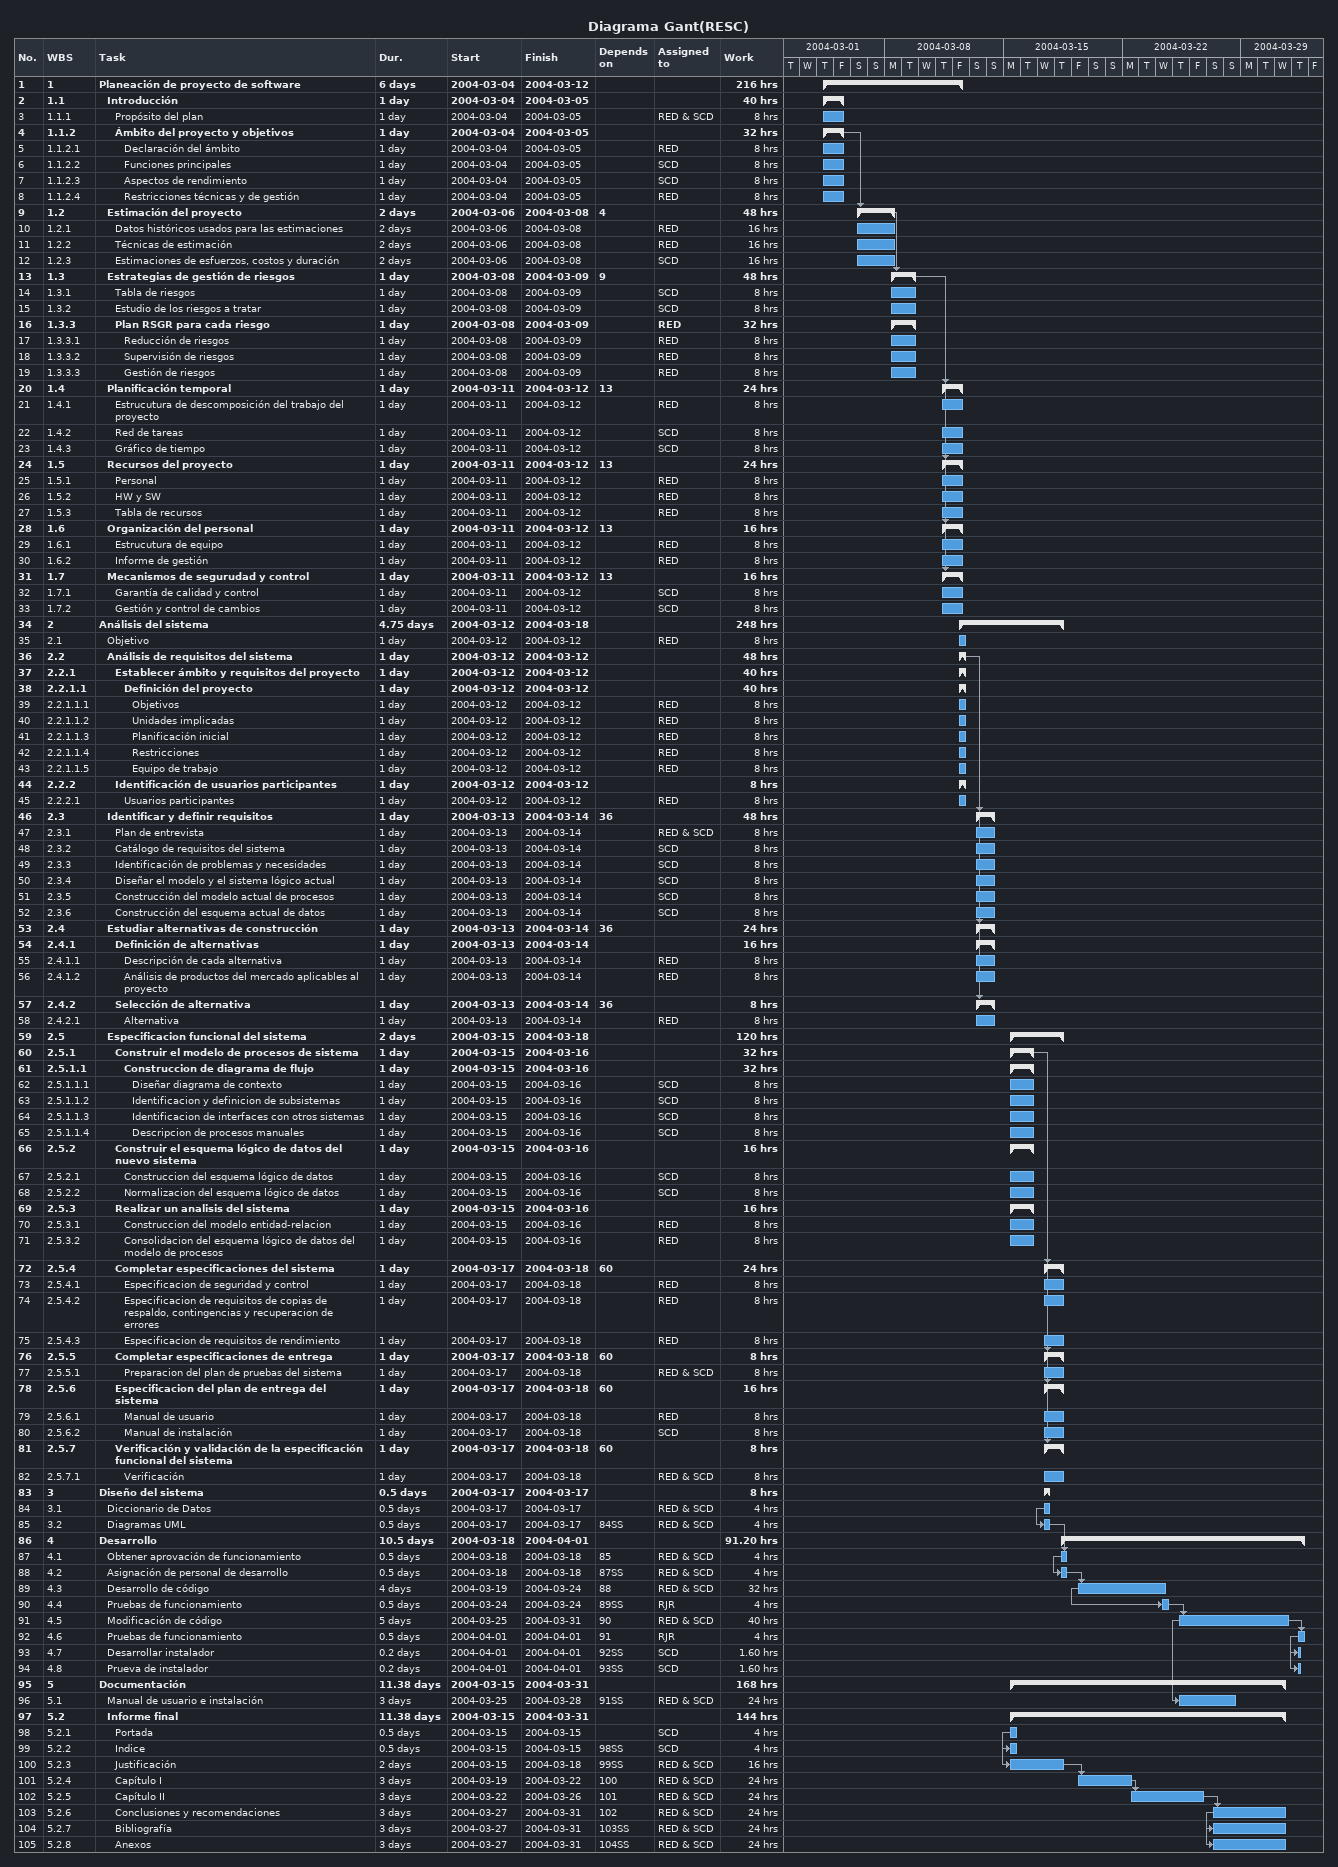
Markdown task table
Diagrama Gant(RESC)

| ID | WBS | Task | Duration | Start | Finish | Predecessors | Resources | Work (h) |
|---|---|---|---|---|---|---|---|---|
| 1 | 1 | **Planeación de proyecto de software** | 6d | 2004-03-04 | 2004-03-12 |  |  | 216 |
| 2 | 1.1 | **Introducción** | 1d | 2004-03-04 | 2004-03-05 |  |  | 40 |
| 3 | 1.1.1 | Propósito del plan | 1d | 2004-03-04 | 2004-03-05 |  | RED & SCD | 8 |
| 4 | 1.1.2 | **Ámbito del proyecto y objetivos** | 1d | 2004-03-04 | 2004-03-05 |  |  | 32 |
| 5 | 1.1.2.1 | Declaración del ámbito | 1d | 2004-03-04 | 2004-03-05 |  | RED | 8 |
| 6 | 1.1.2.2 | Funciones principales | 1d | 2004-03-04 | 2004-03-05 |  | SCD | 8 |
| 7 | 1.1.2.3 | Aspectos de rendimiento | 1d | 2004-03-04 | 2004-03-05 |  | SCD | 8 |
| 8 | 1.1.2.4 | Restricciones técnicas y de gestión | 1d | 2004-03-04 | 2004-03-05 |  | RED | 8 |
| 9 | 1.2 | **Estimación del proyecto** | 2d | 2004-03-06 | 2004-03-08 | 4 |  | 48 |
| 10 | 1.2.1 | Datos históricos usados para las estimaciones | 2d | 2004-03-06 | 2004-03-08 |  | RED | 16 |
| 11 | 1.2.2 | Técnicas de estimación | 2d | 2004-03-06 | 2004-03-08 |  | RED | 16 |
| 12 | 1.2.3 | Estimaciones de esfuerzos, costos y duración | 2d | 2004-03-06 | 2004-03-08 |  | SCD | 16 |
| 13 | 1.3 | **Estrategias de gestión de riesgos** | 1d | 2004-03-08 | 2004-03-09 | 9 |  | 48 |
| 14 | 1.3.1 | Tabla de riesgos | 1d | 2004-03-08 | 2004-03-09 |  | SCD | 8 |
| 15 | 1.3.2 | Estudio de los riesgos a tratar | 1d | 2004-03-08 | 2004-03-09 |  | SCD | 8 |
| 16 | 1.3.3 | **Plan RSGR para cada riesgo** | 1d | 2004-03-08 | 2004-03-09 |  | RED | 32 |
| 17 | 1.3.3.1 | Reducción de riesgos | 1d | 2004-03-08 | 2004-03-09 |  | RED | 8 |
| 18 | 1.3.3.2 | Supervisión de riesgos | 1d | 2004-03-08 | 2004-03-09 |  | RED | 8 |
| 19 | 1.3.3.3 | Gestión de riesgos | 1d | 2004-03-08 | 2004-03-09 |  | RED | 8 |
| 20 | 1.4 | **Planificación temporal** | 1d | 2004-03-11 | 2004-03-12 | 13 |  | 24 |
| 21 | 1.4.1 | Estrucutura de descomposición del trabajo del proyecto | 1d | 2004-03-11 | 2004-03-12 |  | RED | 8 |
| 22 | 1.4.2 | Red de tareas | 1d | 2004-03-11 | 2004-03-12 |  | SCD | 8 |
| 23 | 1.4.3 | Gráfico de tiempo | 1d | 2004-03-11 | 2004-03-12 |  | SCD | 8 |
| 24 | 1.5 | **Recursos del proyecto** | 1d | 2004-03-11 | 2004-03-12 | 13 |  | 24 |
| 25 | 1.5.1 | Personal | 1d | 2004-03-11 | 2004-03-12 |  | RED | 8 |
| 26 | 1.5.2 | HW y SW | 1d | 2004-03-11 | 2004-03-12 |  | RED | 8 |
| 27 | 1.5.3 | Tabla de recursos | 1d | 2004-03-11 | 2004-03-12 |  | RED | 8 |
| 28 | 1.6 | **Organización del personal** | 1d | 2004-03-11 | 2004-03-12 | 13 |  | 16 |
| 29 | 1.6.1 | Estrucutura de equipo | 1d | 2004-03-11 | 2004-03-12 |  | RED | 8 |
| 30 | 1.6.2 | Informe de gestión | 1d | 2004-03-11 | 2004-03-12 |  | RED | 8 |
| 31 | 1.7 | **Mecanismos de segurudad y control** | 1d | 2004-03-11 | 2004-03-12 | 13 |  | 16 |
| 32 | 1.7.1 | Garantía de calidad y control | 1d | 2004-03-11 | 2004-03-12 |  | SCD | 8 |
| 33 | 1.7.2 | Gestión y control de cambios | 1d | 2004-03-11 | 2004-03-12 |  | SCD | 8 |
| 34 | 2 | **Análisis del sistema** | 4.75d | 2004-03-12 | 2004-03-18 |  |  | 248 |
| 35 | 2.1 | Objetivo | 1d | 2004-03-12 | 2004-03-12 |  | RED | 8 |
| 36 | 2.2 | **Análisis de requisitos del sistema** | 1d | 2004-03-12 | 2004-03-12 |  |  | 48 |
| 37 | 2.2.1 | **Establecer ámbito y requisitos del proyecto** | 1d | 2004-03-12 | 2004-03-12 |  |  | 40 |
| 38 | 2.2.1.1 | **Definición del proyecto** | 1d | 2004-03-12 | 2004-03-12 |  |  | 40 |
| 39 | 2.2.1.1.1 | Objetivos | 1d | 2004-03-12 | 2004-03-12 |  | RED | 8 |
| 40 | 2.2.1.1.2 | Unidades implicadas | 1d | 2004-03-12 | 2004-03-12 |  | RED | 8 |
| 41 | 2.2.1.1.3 | Planificación inicial | 1d | 2004-03-12 | 2004-03-12 |  | RED | 8 |
| 42 | 2.2.1.1.4 | Restricciones | 1d | 2004-03-12 | 2004-03-12 |  | RED | 8 |
| 43 | 2.2.1.1.5 | Equipo de trabajo | 1d | 2004-03-12 | 2004-03-12 |  | RED | 8 |
| 44 | 2.2.2 | **Identificación de usuarios participantes** | 1d | 2004-03-12 | 2004-03-12 |  |  | 8 |
| 45 | 2.2.2.1 | Usuarios participantes | 1d | 2004-03-12 | 2004-03-12 |  | RED | 8 |
| 46 | 2.3 | **Identificar y definir requisitos** | 1d | 2004-03-13 | 2004-03-14 | 36 |  | 48 |
| 47 | 2.3.1 | Plan de entrevista | 1d | 2004-03-13 | 2004-03-14 |  | RED & SCD | 8 |
| 48 | 2.3.2 | Catálogo de requisitos del sistema | 1d | 2004-03-13 | 2004-03-14 |  | SCD | 8 |
| 49 | 2.3.3 | Identificación de problemas y necesidades | 1d | 2004-03-13 | 2004-03-14 |  | SCD | 8 |
| 50 | 2.3.4 | Diseñar el modelo y el sistema lógico actual | 1d | 2004-03-13 | 2004-03-14 |  | SCD | 8 |
| 51 | 2.3.5 | Construcción del modelo actual de procesos | 1d | 2004-03-13 | 2004-03-14 |  | SCD | 8 |
| 52 | 2.3.6 | Construcción del esquema actual de datos | 1d | 2004-03-13 | 2004-03-14 |  | SCD | 8 |
| 53 | 2.4 | **Estudiar alternativas de construcción** | 1d | 2004-03-13 | 2004-03-14 | 36 |  | 24 |
| 54 | 2.4.1 | **Definición de alternativas** | 1d | 2004-03-13 | 2004-03-14 |  |  | 16 |
| 55 | 2.4.1.1 | Descripción de cada alternativa | 1d | 2004-03-13 | 2004-03-14 |  | RED | 8 |
| 56 | 2.4.1.2 | Análisis de productos del mercado aplicables al proyecto | 1d | 2004-03-13 | 2004-03-14 |  | RED | 8 |
| 57 | 2.4.2 | **Selección de alternativa** | 1d | 2004-03-13 | 2004-03-14 | 36 |  | 8 |
| 58 | 2.4.2.1 | Alternativa | 1d | 2004-03-13 | 2004-03-14 |  | RED | 8 |
| 59 | 2.5 | **Especificacion funcional del sistema** | 2d | 2004-03-15 | 2004-03-18 |  |  | 120 |
| 60 | 2.5.1 | **Construir el modelo de procesos de sistema** | 1d | 2004-03-15 | 2004-03-16 |  |  | 32 |
| 61 | 2.5.1.1 | **Construccion de diagrama de flujo** | 1d | 2004-03-15 | 2004-03-16 |  |  | 32 |
| 62 | 2.5.1.1.1 | Diseñar diagrama de contexto | 1d | 2004-03-15 | 2004-03-16 |  | SCD | 8 |
| 63 | 2.5.1.1.2 | Identificacion y definicion de subsistemas | 1d | 2004-03-15 | 2004-03-16 |  | SCD | 8 |
| 64 | 2.5.1.1.3 | Identificacion de interfaces con otros sistemas | 1d | 2004-03-15 | 2004-03-16 |  | SCD | 8 |
| 65 | 2.5.1.1.4 | Descripcion de procesos manuales | 1d | 2004-03-15 | 2004-03-16 |  | SCD | 8 |
| 66 | 2.5.2 | **Construir el esquema lógico de datos del nuevo sistema** | 1d | 2004-03-15 | 2004-03-16 |  |  | 16 |
| 67 | 2.5.2.1 | Construccion del esquema lógico de datos | 1d | 2004-03-15 | 2004-03-16 |  | SCD | 8 |
| 68 | 2.5.2.2 | Normalizacion del esquema lógico de datos | 1d | 2004-03-15 | 2004-03-16 |  | SCD | 8 |
| 69 | 2.5.3 | **Realizar un analisis del sistema** | 1d | 2004-03-15 | 2004-03-16 |  |  | 16 |
| 70 | 2.5.3.1 | Construccion del modelo entidad-relacion | 1d | 2004-03-15 | 2004-03-16 |  | RED | 8 |
| 71 | 2.5.3.2 | Consolidacion del esquema lógico de datos del modelo de procesos | 1d | 2004-03-15 | 2004-03-16 |  | RED | 8 |
| 72 | 2.5.4 | **Completar especificaciones del sistema** | 1d | 2004-03-17 | 2004-03-18 | 60 |  | 24 |
| 73 | 2.5.4.1 | Especificacion de seguridad y control | 1d | 2004-03-17 | 2004-03-18 |  | RED | 8 |
| 74 | 2.5.4.2 | Especificacion de requisitos de copias de respaldo, contingencias y recuperacion de errores | 1d | 2004-03-17 | 2004-03-18 |  | RED | 8 |
| 75 | 2.5.4.3 | Especificacion de requisitos de rendimiento | 1d | 2004-03-17 | 2004-03-18 |  | RED | 8 |
| 76 | 2.5.5 | **Completar especificaciones de entrega** | 1d | 2004-03-17 | 2004-03-18 | 60 |  | 8 |
| 77 | 2.5.5.1 | Preparacion del plan de pruebas del sistema | 1d | 2004-03-17 | 2004-03-18 |  | RED & SCD | 8 |
| 78 | 2.5.6 | **Especificacion del plan de entrega del sistema** | 1d | 2004-03-17 | 2004-03-18 | 60 |  | 16 |
| 79 | 2.5.6.1 | Manual de usuario | 1d | 2004-03-17 | 2004-03-18 |  | RED | 8 |
| 80 | 2.5.6.2 | Manual de instalación | 1d | 2004-03-17 | 2004-03-18 |  | SCD | 8 |
| 81 | 2.5.7 | **Verificación y validación de la especificación funcional del sistema** | 1d | 2004-03-17 | 2004-03-18 | 60 |  | 8 |
| 82 | 2.5.7.1 | Verificación | 1d | 2004-03-17 | 2004-03-18 |  | RED & SCD | 8 |
| 83 | 3 | **Diseño del sistema** | 0.5d | 2004-03-17 | 2004-03-17 |  |  | 8 |
| 84 | 3.1 | Diccionario de Datos | 0.5d | 2004-03-17 | 2004-03-17 |  | RED & SCD | 4 |
| 85 | 3.2 | Diagramas UML | 0.5d | 2004-03-17 | 2004-03-17 | 84SS | RED & SCD | 4 |
| 86 | 4 | **Desarrollo** | 10.5d | 2004-03-18 | 2004-04-01 |  |  | 91.20 |
| 87 | 4.1 | Obtener aprovación de funcionamiento | 0.5d | 2004-03-18 | 2004-03-18 | 85 | RED & SCD | 4 |
| 88 | 4.2 | Asignación de personal de desarrollo | 0.5d | 2004-03-18 | 2004-03-18 | 87SS | RED & SCD | 4 |
| 89 | 4.3 | Desarrollo de código | 4d | 2004-03-19 | 2004-03-24 | 88 | RED & SCD | 32 |
| 90 | 4.4 | Pruebas de funcionamiento | 0.5d | 2004-03-24 | 2004-03-24 | 89SS | RJR | 4 |
| 91 | 4.5 | Modificación de código | 5d | 2004-03-25 | 2004-03-31 | 90 | RED & SCD | 40 |
| 92 | 4.6 | Pruebas de funcionamiento | 0.5d | 2004-04-01 | 2004-04-01 | 91 | RJR | 4 |
| 93 | 4.7 | Desarrollar instalador | 0.2d | 2004-04-01 | 2004-04-01 | 92SS | SCD | 1.60 |
| 94 | 4.8 | Prueva de instalador | 0.2d | 2004-04-01 | 2004-04-01 | 93SS | SCD | 1.60 |
| 95 | 5 | **Documentación** | 11.38d | 2004-03-15 | 2004-03-31 |  |  | 168 |
| 96 | 5.1 | Manual de usuario e instalación | 3d | 2004-03-25 | 2004-03-28 | 91SS | RED & SCD | 24 |
| 97 | 5.2 | **Informe final** | 11.38d | 2004-03-15 | 2004-03-31 |  |  | 144 |
| 98 | 5.2.1 | Portada | 0.5d | 2004-03-15 | 2004-03-15 |  | SCD | 4 |
| 99 | 5.2.2 | Indice | 0.5d | 2004-03-15 | 2004-03-15 | 98SS | SCD | 4 |
| 100 | 5.2.3 | Justificación | 2d | 2004-03-15 | 2004-03-18 | 99SS | RED & SCD | 16 |
| 101 | 5.2.4 | Capítulo I | 3d | 2004-03-19 | 2004-03-22 | 100 | RED & SCD | 24 |
| 102 | 5.2.5 | Capítulo II | 3d | 2004-03-22 | 2004-03-26 | 101 | RED & SCD | 24 |
| 103 | 5.2.6 | Conclusiones y recomendaciones | 3d | 2004-03-27 | 2004-03-31 | 102 | RED & SCD | 24 |
| 104 | 5.2.7 | Bibliografía | 3d | 2004-03-27 | 2004-03-31 | 103SS | RED & SCD | 24 |
| 105 | 5.2.8 | Anexos | 3d | 2004-03-27 | 2004-03-31 | 104SS | RED & SCD | 24 |
